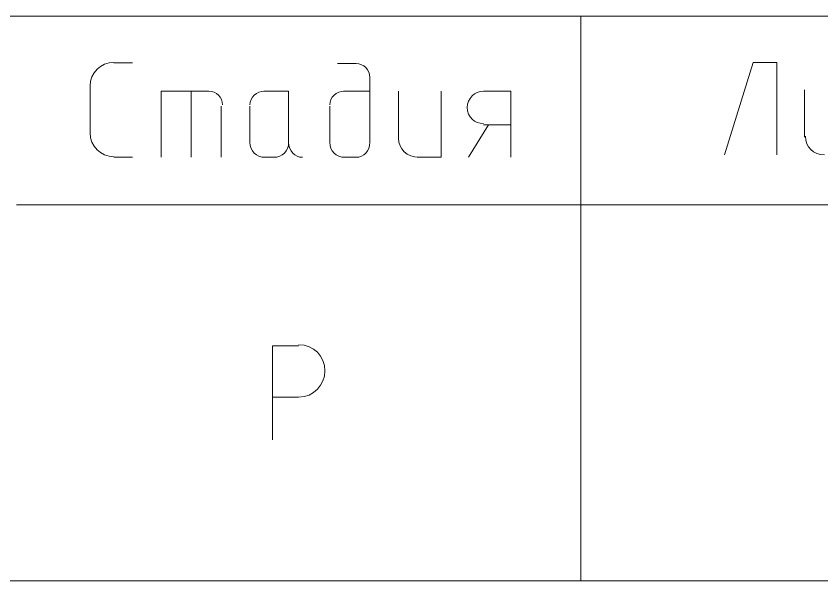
# Model space of a CAD drawing. Header units: millimetres. Extents: x -678 to 5260, y -935 to 3264.
# Drawn here: x 4709.4 to 4923.6, y -734.7 to -584.7 of the extents above; entities that cross this region are included whole.
import ezdxf

# ---------------------------------------------------------------- set-up
doc = ezdxf.new("R2010")
doc.units = ezdxf.units.MM
doc.header["$MEASUREMENT"] = 0
doc.layers.get('0').update_dxf_attribs({"linetype": 'CONTINUOUS'})

msp = doc.modelspace()

# ---------------------------------------------------------------- linework, layer by layer
at = {"color": 7, "linetype": 'Continuous', "lineweight": 5, "true_color": 0x000007}
for points in [[(3359.44873, -584.67189), (5209.40723, -584.67189), (5209.40723, -584.67189)], [(4859.53172, -584.67189), (4859.53172, -734.71338), (4859.53172, -734.71338)], [(4794.80142, -597.28599), (4799.78068, -597.28599), (4799.78068, -597.28599)], [(4897.70599, -621.51836), (4905.34084, -596.95404), (4911.6479, -596.95404), (4911.6479, -621.51836)], [(4803.43213, -600.93745), (4803.43213, -618.53081), (4803.43213, -618.53081)], [(4760.61055, -604.5889), (4747.99645, -604.5889), (4747.99645, -622.18226)], [(4755.96325, -604.5889), (4755.96325, -622.18226), (4755.96325, -622.18226)], [(4781.85537, -618.53081), (4781.85537, -604.5889), (4775.21636, -604.5889)], [(4796.46118, -604.5889), (4803.43213, -604.5889), (4803.43213, -604.5889)], [(4811.06698, -604.5889), (4811.06698, -617.20301), (4811.06698, -617.20301)], [(4816.04624, -622.18226), (4822.35329, -622.18226), (4822.35329, -604.5889)], [(4840.9425, -604.5889), (4833.6396, -604.5889), (4833.6396, -604.5889)], [(4840.9425, -604.5889), (4840.9425, -622.18226), (4840.9425, -622.18226)], [(4918.9508, -604.25695), (4918.9508, -616.87106), (4918.9508, -616.87106)], [(4763.93006, -622.18226), (4763.93006, -608.5723), (4763.93006, -608.5723)], [(4771.56491, -608.5723), (4771.56491, -618.53081), (4771.56491, -618.53081)], [(4792.80972, -618.53081), (4792.80972, -608.5723), (4792.80972, -608.5723)], [(4829.6562, -622.18226), (4834.9674, -613.55155), (4834.9674, -613.55155)], [(4833.6396, -613.55155), (4840.9425, -613.55155), (4840.9425, -613.55155)], [(4775.21636, -622.18226), (4777.87196, -622.18226), (4777.87196, -622.18226)], [(4796.46118, -622.18226), (4799.78068, -622.18226), (4799.78068, -622.18226)], [(4709.49022, -634.79637), (5209.40723, -634.79637), (5209.40723, -634.79637)], [(4784.51097, -672.30674), (4777.54001, -672.30674), (4777.54001, -697.20301)], [(4777.54001, -685.9167), (4784.51097, -685.9167), (4784.51097, -685.9167)], [(3359.44873, -734.71338), (4009.73918, -734.71338), (5209.40723, -734.71338)]]:
    msp.add_lwpolyline(points, dxfattribs=at)
at = {"color": 7, "linetype": 'Continuous', "lineweight": 9, "true_color": 0x000007}
for points in [[(4735.38234, -597.12002), (4740.36159, -597.12002), (4740.36159, -597.12002)], [(4729.07528, -603.2611), (4729.07528, -615.8752), (4729.07528, -615.8752)], [(4735.38234, -622.18226), (4740.36159, -622.18226), (4740.36159, -622.18226)]]:
    msp.add_lwpolyline(points, dxfattribs=at)
for points in [[(4735.38234, -596.95404), (4731.89686, -596.95404), (4729.07528, -599.77562), (4729.07528, -603.2611)], [(4729.07528, -615.70923), (4729.07528, -619.19471), (4731.89686, -622.01628), (4735.38234, -622.01628)]]:
    msp.add_open_spline(points, degree=3, dxfattribs=at)
at = {"color": 7, "linetype": 'Continuous', "lineweight": 5, "true_color": 0x000007}
for points in [[(4803.43213, -600.93745), (4803.43213, -598.94574), (4801.77238, -597.28599), (4799.78068, -597.28599)], [(4764.26201, -608.24035), (4764.26201, -606.24865), (4762.60225, -604.5889), (4760.61055, -604.5889)], [(4775.54831, -604.5889), (4773.22466, -604.5889), (4771.56491, -606.24865), (4771.56491, -608.24035)], [(4796.79313, -604.5889), (4794.46947, -604.5889), (4792.80972, -606.24865), (4792.80972, -608.24035)], [(4919.28275, -616.53911), (4919.28275, -619.52666), (4921.27445, -621.51836), (4924.26201, -621.51836)], [(4771.56491, -618.19886), (4771.56491, -620.52251), (4773.22466, -622.18226), (4775.54831, -622.18226)], [(4777.87196, -622.18226), (4780.19562, -622.18226), (4781.85537, -620.52251), (4781.85537, -618.19886)], [(4781.85537, -618.19886), (4781.85537, -620.52251), (4783.51512, -622.18226), (4785.50682, -622.18226)], [(4792.80972, -618.19886), (4792.80972, -620.52251), (4794.46947, -622.18226), (4796.79313, -622.18226)], [(4799.78068, -622.18226), (4801.77238, -622.18226), (4803.43213, -620.52251), (4803.43213, -618.19886)], [(4811.06698, -617.20301), (4811.06698, -619.85861), (4813.39064, -622.18226), (4816.37819, -622.18226)]]:
    msp.add_open_spline(points, degree=3, dxfattribs=at)
for points in [[(4833.6396, -604.5889), (4831.31595, -604.5889), (4829.32425, -606.5806), (4829.32425, -608.90425), (4829.32425, -608.90425), (4829.32425, -611.55985), (4831.31595, -613.2196), (4833.6396, -613.2196)], [(4784.51097, -685.9167), (4788.49437, -685.9167), (4791.48192, -682.5972), (4791.48192, -678.94574), (4791.48192, -678.94574), (4791.48192, -674.96234), (4788.49437, -671.97479), (4784.51097, -671.97479)]]:
    msp.add_open_spline(points, degree=3, knots=[0, 0, 0, 0, 0.125, 0.125, 0.125, 0.125001, 1, 1, 1, 1], dxfattribs=at)

doc.saveas('drawing.dxf')
